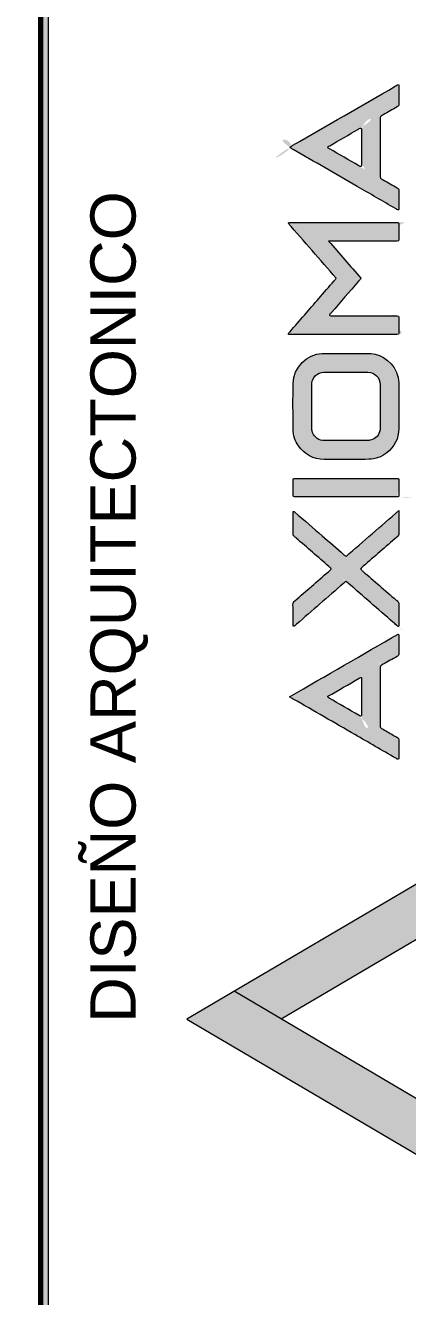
# Model space of a CAD drawing. Header units: metres. Extents: x -144 to 1000, y -717 to 29.
# Drawn here: x 997.2 to 998.79, y -551.53 to -546.26 of the extents above; entities that cross this region are included whole.
import ezdxf

# ---------------------------------------------------------------- set-up
doc = ezdxf.new("R2010")
doc.units = ezdxf.units.M
doc.layers.get('0').update_dxf_attribs({"color": 1})
for name, color, linetype, lineweight in [('G-ANNO-TTLB', 3, 'Continuous', 18), ('G-ANNO-TTLB-WIDE', 1, 'Continuous', 70), ('G-IMPT', 1, 'Continuous', 9)]:
    doc.layers.add(name, color=color, linetype=linetype, lineweight=lineweight)
doc.styles.add('Arial_2', font='arial.ttf', dxfattribs={"height": 0.095973})

# ---------------------------------------------------------------- blocks, each defined once
blk = doc.blocks.new('Bajo Derecha A2 - 00-LOGO ACROMATICO_dwg-1898258-INDICE Y PORTADA')
at = {"layer": 'G-IMPT', "lineweight": 9}
h = blk.add_hatch(color=256, dxfattribs=at)
edge = h.paths.add_edge_path()
edge.add_spline(control_points=[(2.877329, -17.94751), (2.877268, -17.947524), (2.878387, -17.94689), (2.875439, -17.948589), (2.874672, -17.949034), (2.871042, -17.951117), (2.874064, -17.949907), (2.871822, -17.94959), (2.873307, -17.950424), (2.87385, -17.950739), (2.874269, -17.950981), (2.874853, -17.951319), (2.875708, -17.951812), (2.876035, -17.952001), (2.876401, -17.952212), (2.877328, -17.952746), (2.877263, -17.95273), (2.877331, -17.952732)], knot_values=[-1, -1, -1, -1, -0.854167, -0.833333, -0.791667, -0.770833, -0.572917, -0.375, -0.354167, -0.333333, -0.3125, -0.291667, -0.25, -0.208333, -0.1875, -0.166667, 0, 0, 0, 0], degree=3, periodic=0)
edge.add_spline(control_points=[(2.877331, -17.952732), (2.877339, -17.952743), (2.877343, -17.952795), (2.877342, -17.952201), (2.877346, -17.951865), (2.877358, -17.951859), (2.877169, -17.951754), (2.876975, -17.95164), (2.876793, -17.95154), (2.876577, -17.95139), (2.87657, -17.951603), (2.876563, -17.951148), (2.876564, -17.950799), (2.876567, -17.95035), (2.876566, -17.949013), (2.87657, -17.948846), (2.876551, -17.948852), (2.876743, -17.948739), (2.877002, -17.948592), (2.877298, -17.948408), (2.877343, -17.948471), (2.877345, -17.948244), (2.877342, -17.948047), (2.877344, -17.947449), (2.877339, -17.947504), (2.877329, -17.94751)], knot_values=[-1, -1, -1, -1, -0.895833, -0.875, -0.854167, -0.78125, -0.75, -0.729167, -0.708333, -0.682292, -0.625, -0.614583, -0.604167, -0.583333, -0.5625, -0.494792, -0.333333, -0.291667, -0.270833, -0.239583, -0.174479, -0.145833, -0.125, -0.104167, 0, 0, 0, 0], degree=3, periodic=0)
edge = h.paths.add_edge_path()
edge.add_spline(control_points=[(2.874399, -17.950153), (2.874337, -17.95011), (2.873989, -17.950334), (2.87526, -17.949594), (2.876819, -17.948716), (2.875742, -17.948843), (2.87579, -17.949686), (2.875786, -17.949906), (2.875787, -17.950054), (2.875787, -17.950128)], knot_values=[-1, -1, -1, -1, -0.666667, -0.619048, -0.571429, -0.142857, -0.095238, -0.047619, 0, 0, 0, 0], degree=3, periodic=0)
edge.add_spline(control_points=[(2.875787, -17.950128), (2.875787, -17.950205), (2.875789, -17.950356), (2.875759, -17.951232), (2.876422, -17.951309), (2.875429, -17.950749), (2.874415, -17.950162), (2.874423, -17.950168), (2.874399, -17.950153)], knot_values=[-1, -1, -1, -1, -0.941176, -0.882353, -0.352941, -0.294118, -0.235294, 0, 0, 0, 0], degree=3, periodic=0)
h = blk.add_hatch(color=256, dxfattribs=at)
edge = h.paths.add_edge_path()
edge.add_line((2.872734, -17.953285), (2.873729, -17.954431))
edge.add_line((2.873729, -17.954431), (2.874724, -17.955577))
edge.add_spline(control_points=[(2.874415, -17.954031), (2.874493, -17.954031), (2.874401, -17.954031), (2.87487, -17.954031), (2.875352, -17.954031), (2.875875, -17.954031), (2.876402, -17.954031), (2.877035, -17.954031), (2.8774, -17.954022), (2.877337, -17.954137), (2.877337, -17.953845), (2.877361, -17.953583), (2.877235, -17.953273), (2.878068, -17.953253), (2.876616, -17.953254), (2.87561, -17.953254), (2.874831, -17.953254), (2.874073, -17.953254), (2.873439, -17.953254), (2.87173, -17.953255), (2.872767, -17.95322), (2.872734, -17.953285)], knot_values=[0, 0, 0, 0, 0.104167, 0.125, 0.145833, 0.166667, 0.1875, 0.208333, 0.25, 0.419271, 0.479167, 0.520833, 0.5625, 0.661458, 0.6875, 0.708333, 0.729167, 0.75, 0.770833, 0.791667, 1, 1, 1, 1], degree=3, periodic=0)
edge = h.paths.add_edge_path()
edge.add_spline(control_points=[(2.875756, -17.955576), (2.875665, -17.955687), (2.875522, -17.95586), (2.875317, -17.956104), (2.875164, -17.956285), (2.874947, -17.956535), (2.874668, -17.956841), (2.874383, -17.957218), (2.874215, -17.957161), (2.874453, -17.957142), (2.87468, -17.957147), (2.874999, -17.957148), (2.875506, -17.957149), (2.876084, -17.957147), (2.87647, -17.957147), (2.876699, -17.957148), (2.876998, -17.957131), (2.877209, -17.957089), (2.877373, -17.957176), (2.877384, -17.957376), (2.877343, -17.95759), (2.87736, -17.957754), (2.877543, -17.957873), (2.877193, -17.957949), (2.8764, -17.957952), (2.875414, -17.957933), (2.874768, -17.957926), (2.874234, -17.957928), (2.873527, -17.957927), (2.873042, -17.957927), (2.872735, -17.957927)], knot_values=[0, 0, 0, 0, 0.055556, 0.083333, 0.111111, 0.138889, 0.180556, 0.215278, 0.305556, 0.333333, 0.347222, 0.361111, 0.388889, 0.416667, 0.4375, 0.451389, 0.472222, 0.527778, 0.576389, 0.611111, 0.645833, 0.694444, 0.756944, 0.777778, 0.833333, 0.861111, 0.888889, 0.916667, 0.944444, 1, 1, 1, 1], degree=3, periodic=0)
edge.add_spline(control_points=[(2.872735, -17.957927), (2.872707, -17.95793), (2.872749, -17.957866), (2.872975, -17.957619), (2.873598, -17.956897), (2.873949, -17.956494), (2.87432, -17.956066), (2.874722, -17.955605), (2.874727, -17.955596), (2.874724, -17.955577)], knot_values=[0, 0, 0, 0, 0.214286, 0.285714, 0.428571, 0.5, 0.571429, 0.75, 1, 1, 1, 1], degree=3, periodic=0)
edge.add_line((2.875756, -17.955576), (2.875095, -17.954815))
edge.add_line((2.875095, -17.954815), (2.874415, -17.954031))
h = blk.add_hatch(color=256, dxfattribs=at)
edge = h.paths.add_edge_path()
edge.add_spline(control_points=[(2.877343, -17.960922), (2.877343, -17.961004), (2.877344, -17.961148), (2.877343, -17.961359), (2.877345, -17.961573), (2.877362, -17.961778), (2.877333, -17.962002), (2.87727, -17.962263), (2.877161, -17.962541), (2.876977, -17.962747), (2.876786, -17.962906), (2.876621, -17.963015), (2.876437, -17.963079), (2.876242, -17.963127), (2.876042, -17.96313), (2.875844, -17.963139), (2.875706, -17.963133), (2.875411, -17.963134), (2.875173, -17.963133), (2.874958, -17.963135), (2.874781, -17.963139), (2.874599, -17.963141), (2.874424, -17.963134), (2.874251, -17.963125), (2.874075, -17.963116), (2.873904, -17.963094), (2.873747, -17.963051), (2.873598, -17.962972), (2.873454, -17.962868), (2.873313, -17.962745), (2.873173, -17.962608), (2.87307, -17.962456), (2.872993, -17.962258), (2.872946, -17.962125), (2.872934, -17.961966), (2.872925, -17.961677), (2.872925, -17.96141), (2.872927, -17.961148), (2.872929, -17.960916), (2.872928, -17.96066), (2.8729, -17.960369), (2.872895, -17.960062), (2.872932, -17.959819), (2.873028, -17.959577), (2.873161, -17.959334), (2.873303, -17.959136), (2.873458, -17.958958), (2.873624, -17.958847), (2.873845, -17.958781), (2.874068, -17.958743), (2.874341, -17.958668), (2.874217, -17.958723), (2.874642, -17.958715), (2.875389, -17.958717), (2.875785, -17.958718), (2.875958, -17.958716), (2.876203, -17.958727), (2.87617, -17.958694), (2.876477, -17.958794), (2.876718, -17.958884), (2.876885, -17.959009), (2.877013, -17.959177), (2.877144, -17.959391), (2.877247, -17.959596), (2.877333, -17.959798), (2.877376, -17.959984), (2.87736, -17.960178), (2.877339, -17.960361), (2.877347, -17.960617), (2.877343, -17.960799), (2.877341, -17.960922)], knot_values=[0, 0, 0, 0, 0.019231, 0.033654, 0.048077, 0.067308, 0.079327, 0.096154, 0.115385, 0.134615, 0.149038, 0.163462, 0.182692, 0.201923, 0.221154, 0.240385, 0.269231, 0.288462, 0.307692, 0.317308, 0.326923, 0.336538, 0.346154, 0.355769, 0.365385, 0.375, 0.384615, 0.394231, 0.403846, 0.413462, 0.425481, 0.442308, 0.461538, 0.480769, 0.5, 0.509615, 0.519231, 0.528846, 0.536058, 0.543269, 0.557692, 0.567308, 0.576923, 0.586538, 0.596154, 0.605769, 0.612981, 0.625, 0.634615, 0.644231, 0.658654, 0.706731, 0.721154, 0.769231, 0.778846, 0.793269, 0.808894, 0.84375, 0.860577, 0.875, 0.884615, 0.894231, 0.903846, 0.913462, 0.920673, 0.932692, 0.947115, 0.959135, 0.971154, 1, 1, 1, 1], degree=3, periodic=0)
edge.add_line((2.877343, -17.960922), (2.877342, -17.960922))
edge.add_line((2.877342, -17.960922), (2.877341, -17.960922))
edge = h.paths.add_edge_path()
edge.add_spline(control_points=[(2.873708, -17.960923), (2.873707, -17.960617), (2.873708, -17.960233), (2.873709, -17.959872), (2.873774, -17.959749), (2.873926, -17.959582), (2.87407, -17.959507), (2.874353, -17.959492), (2.873994, -17.959498), (2.874974, -17.959498), (2.875608, -17.959496), (2.87622, -17.959507), (2.875961, -17.959446), (2.876316, -17.959564), (2.876493, -17.959715), (2.87663, -17.960165), (2.876557, -17.959882), (2.876566, -17.960345), (2.876565, -17.96064), (2.876565, -17.960835), (2.876565, -17.960932)], knot_values=[-1, -1, -1, -1, -0.947917, -0.916667, -0.854167, -0.802083, -0.75, -0.682292, -0.583333, -0.541667, -0.5, -0.447917, -0.34375, -0.3125, -0.28125, -0.244792, -0.125, -0.083333, -0.041667, 0, 0, 0, 0], degree=3, periodic=0)
edge.add_spline(control_points=[(2.876565, -17.960932), (2.876565, -17.961035), (2.876565, -17.961234), (2.876563, -17.961801), (2.876579, -17.961875), (2.876513, -17.962075), (2.876369, -17.962264), (2.876037, -17.962377), (2.876343, -17.962346), (2.875586, -17.962351), (2.87498, -17.962351), (2.873794, -17.962344), (2.874375, -17.962398), (2.873975, -17.962296), (2.87383, -17.962186), (2.873678, -17.961868), (2.873715, -17.961971), (2.873708, -17.96159), (2.873708, -17.961179), (2.873708, -17.960923)], knot_values=[-1, -1, -1, -1, -0.958333, -0.916667, -0.791667, -0.739583, -0.697917, -0.65625, -0.541667, -0.5, -0.458333, -0.416667, -0.290365, -0.260417, -0.229167, -0.1875, -0.083333, -0.041667, 0, 0, 0, 0], degree=3, periodic=0)
h = blk.add_hatch(color=256, dxfattribs=at)
edge = h.paths.add_edge_path()
edge.add_spline(control_points=[(2.879215, -17.963046), (2.879252, -17.96305), (2.879382, -17.96308), (2.8795, -17.962847), (2.879483, -17.962824), (2.879477, -17.962241), (2.879539, -17.962288), (2.879298, -17.962039), (2.879499, -17.962085), (2.878708, -17.962076), (2.878022, -17.962087), (2.878385, -17.961946), (2.878165, -17.961808), (2.878569, -17.961816), (2.878727, -17.961815), (2.878816, -17.961815)], knot_values=[-1, -1, -1, -1, -0.90625, -0.833333, -0.770833, -0.729167, -0.645833, -0.585938, -0.5, -0.458333, -0.416667, -0.25, -0.083333, -0.041667, 0, 0, 0, 0], degree=3, periodic=0)
edge.add_spline(control_points=[(2.878816, -17.961815), (2.878897, -17.961814), (2.879024, -17.961814), (2.879296, -17.961816), (2.879333, -17.961812), (2.879508, -17.961855), (2.879717, -17.962035), (2.879747, -17.962237), (2.87975, -17.962244), (2.879749, -17.96251), (2.879758, -17.962709), (2.87974, -17.962888), (2.879724, -17.963077), (2.879563, -17.963228), (2.879329, -17.963353), (2.879549, -17.963302), (2.878812, -17.963314), (2.877691, -17.9633), (2.878312, -17.963637), (2.878237, -17.963035), (2.87832, -17.963048), (2.878584, -17.963042), (2.878804, -17.963047), (2.879003, -17.963045), (2.879145, -17.963046), (2.879215, -17.963046)], knot_values=[-1, -1, -1, -1, -0.958333, -0.927083, -0.864583, -0.822917, -0.791667, -0.751302, -0.6875, -0.65625, -0.635417, -0.614583, -0.585938, -0.5625, -0.53125, -0.458333, -0.416667, -0.395833, -0.161458, -0.123698, -0.080729, -0.0625, -0.041667, -0.020833, 0, 0, 0, 0], degree=3, periodic=0)
h = blk.add_hatch(color=256, dxfattribs=at)
edge = h.paths.add_edge_path()
edge.add_spline(control_points=[(2.875136, -17.964702), (2.874824, -17.964702), (2.874259, -17.964702), (2.873262, -17.964701), (2.872867, -17.964703), (2.872948, -17.964717), (2.872925, -17.964477), (2.872933, -17.964287), (2.87292, -17.96399), (2.873025, -17.963893), (2.873004, -17.963926), (2.873258, -17.963924), (2.873803, -17.963925), (2.874378, -17.963925), (2.874843, -17.963925), (2.875145, -17.963925)], knot_values=[-1, -1, -1, -1, -0.958333, -0.916667, -0.895833, -0.78125, -0.708333, -0.625, -0.552083, -0.40625, -0.208333, -0.166667, -0.125, -0.083333, 0, 0, 0, 0], degree=3, periodic=0)
edge.add_spline(control_points=[(2.875145, -17.963925), (2.875326, -17.963925), (2.87569, -17.963925), (2.876218, -17.963924), (2.877432, -17.963929), (2.877337, -17.963866), (2.87734, -17.964176), (2.877369, -17.964491), (2.877035, -17.964819), (2.878678, -17.964699), (2.876789, -17.964702), (2.876185, -17.964702), (2.875692, -17.964702), (2.875322, -17.964702), (2.875136, -17.964702)], knot_values=[-1, -1, -1, -1, -0.952381, -0.904762, -0.857143, -0.660714, -0.595238, -0.52381, -0.380952, -0.095238, -0.071429, -0.047619, -0.02381, 0, 0, 0, 0], degree=3, periodic=0)
h = blk.add_hatch(color=256, dxfattribs=at)
edge = h.paths.add_edge_path()
edge.add_line((2.877343, -17.96527), (2.876232, -17.966233))
edge.add_line((2.876232, -17.966233), (2.875141, -17.967179))
edge.add_spline(control_points=[(2.875747, -17.967708), (2.875775, -17.967653), (2.87546, -17.967941), (2.876216, -17.967282), (2.876499, -17.967036), (2.876785, -17.966788), (2.877104, -17.966512), (2.87747, -17.966192), (2.87733, -17.966348), (2.877345, -17.966048), (2.877341, -17.965822), (2.877345, -17.965387), (2.877343, -17.96539), (2.877343, -17.96527)], knot_values=[0, 0, 0, 0, 0.208333, 0.25, 0.291667, 0.333333, 0.375, 0.416667, 0.583333, 0.645833, 0.708333, 0.791667, 1, 1, 1, 1], degree=3, periodic=0)
edge = h.paths.add_edge_path()
edge.add_spline(control_points=[(2.875747, -17.967708), (2.875788, -17.967746), (2.875676, -17.967649), (2.876537, -17.968398), (2.877252, -17.969012), (2.877253, -17.969107), (2.87735, -17.968814), (2.877342, -17.969397), (2.877343, -17.969604), (2.877342, -17.970161), (2.877351, -17.97008), (2.877328, -17.970097)], knot_values=[0, 0, 0, 0, 0.208333, 0.25, 0.291667, 0.447917, 0.666667, 0.708333, 0.75, 0.791667, 1, 1, 1, 1], degree=3, periodic=0)
edge.add_spline(control_points=[(2.877328, -17.970097), (2.877554, -17.970301), (2.877589, -17.97034), (2.877286, -17.970082), (2.876859, -17.969713), (2.876217, -17.969154), (2.875573, -17.968593), (2.875019, -17.968112), (2.874848, -17.967968), (2.87498, -17.968088), (2.875137, -17.968228)], knot_values=[0, 0, 0, 0, 0.25, 0.333333, 0.416667, 0.5, 0.583333, 0.666667, 0.833333, 1, 1, 1, 1], degree=3, periodic=0)
edge.add_spline(control_points=[(2.875137, -17.968228), (2.87478, -17.968534), (2.874059, -17.969152), (2.873324, -17.969785), (2.872953, -17.970106)], knot_values=[0, 0, 0, 0, 0.5, 1, 1, 1, 1], degree=3, periodic=0)
edge.add_spline(control_points=[(2.872953, -17.970106), (2.872914, -17.970066), (2.87293, -17.970126), (2.872931, -17.969641), (2.872929, -17.96942), (2.872952, -17.969007), (2.872797, -17.969217), (2.873161, -17.968896), (2.873481, -17.96862), (2.873767, -17.968373), (2.87405, -17.968127), (2.874807, -17.967469), (2.874484, -17.967748), (2.874526, -17.96771)], knot_values=[0, 0, 0, 0, 0.25, 0.291667, 0.333333, 0.416667, 0.583333, 0.625, 0.666667, 0.708333, 0.75, 0.791667, 1, 1, 1, 1], degree=3, periodic=0)
edge.add_spline(control_points=[(2.874526, -17.96771), (2.874505, -17.967661), (2.874553, -17.96771), (2.874237, -17.967437), (2.873976, -17.96721), (2.873696, -17.966966), (2.873398, -17.966708), (2.872881, -17.966261), (2.873092, -17.966402), (2.872918, -17.966428), (2.872932, -17.966018), (2.87293, -17.965659), (2.87293, -17.965429), (2.87293, -17.965311)], knot_values=[0, 0, 0, 0, 0.192308, 0.230769, 0.269231, 0.307692, 0.346154, 0.384615, 0.548077, 0.788462, 0.846154, 0.923077, 1, 1, 1, 1], degree=3, periodic=0)
edge.add_spline(control_points=[(2.87293, -17.965311), (2.872991, -17.965288), (2.872962, -17.9653), (2.873775, -17.965999), (2.874169, -17.966342), (2.874439, -17.966576), (2.87511, -17.967157), (2.875095, -17.967143), (2.875141, -17.967179)], knot_values=[0, 0, 0, 0, 0.333333, 0.416667, 0.5, 0.583333, 0.666667, 1, 1, 1, 1], degree=3, periodic=0)
h = blk.add_hatch(color=256, dxfattribs=at)
edge = h.paths.add_edge_path()
edge.add_spline(control_points=[(2.874378, -17.973038), (2.874389, -17.973068), (2.874202, -17.972949), (2.875011, -17.973421), (2.876645, -17.97433), (2.875756, -17.974767), (2.875789, -17.973383), (2.875787, -17.973018), (2.875787, -17.972623), (2.875787, -17.972245), (2.875787, -17.972297), (2.875787, -17.972233)], knot_values=[-1, -1, -1, -1, -0.833333, -0.791667, -0.75, -0.291667, -0.25, -0.208333, -0.166667, -0.125, 0, 0, 0, 0], degree=3, periodic=0)
edge.add_spline(control_points=[(2.875787, -17.972233), (2.875927, -17.972134), (2.875726, -17.972238), (2.875035, -17.972639), (2.874382, -17.973017), (2.874214, -17.973122), (2.874378, -17.973038)], knot_values=[-1, -1, -1, -1, -0.625, -0.5, -0.375, 0, 0, 0, 0], degree=3, periodic=0)
edge = h.paths.add_edge_path()
edge.add_spline(control_points=[(2.877317, -17.970417), (2.877328, -17.970453), (2.877344, -17.970548), (2.877336, -17.970723), (2.877362, -17.970921), (2.877378, -17.97113), (2.87735, -17.971302), (2.877178, -17.97145), (2.876939, -17.971563), (2.876379, -17.971837), (2.876577, -17.971383), (2.876565, -17.971844), (2.876565, -17.972781), (2.876565, -17.973622), (2.87657, -17.97484), (2.876466, -17.974164), (2.876735, -17.974421), (2.876906, -17.974509), (2.877053, -17.974599), (2.87728, -17.9747), (2.877348, -17.974809), (2.877344, -17.974929), (2.877348, -17.975227), (2.87734, -17.975559), (2.87734, -17.975627), (2.877336, -17.975637)], knot_values=[0, 0, 0, 0, 0.052083, 0.088542, 0.114583, 0.135417, 0.166667, 0.1875, 0.21875, 0.239583, 0.395833, 0.416667, 0.458333, 0.479167, 0.489583, 0.59375, 0.625, 0.65625, 0.6875, 0.729167, 0.791667, 0.84375, 0.875, 0.916667, 1, 1, 1, 1], degree=3, periodic=0)
edge.add_spline(control_points=[(2.877336, -17.975637), (2.877261, -17.975642), (2.87707, -17.975509), (2.875964, -17.974872), (2.875554, -17.974635), (2.874896, -17.974255), (2.874247, -17.973881), (2.873482, -17.973439), (2.872277, -17.972743), (2.872849, -17.97307), (2.872789, -17.973032)], knot_values=[0, 0, 0, 0, 0.375, 0.4375, 0.5, 0.5625, 0.625, 0.6875, 0.75, 1, 1, 1, 1], degree=3, periodic=0)
edge.add_line((2.877317, -17.970417), (2.875064, -17.971719))
edge.add_line((2.875064, -17.971719), (2.872789, -17.973032))
h = blk.add_hatch(color=256, dxfattribs=at)
h.paths.add_polyline_path([(2.879502, -17.982308), (2.879338, -17.980106), (2.87047, -17.985312), (2.872429, -17.986467)])
edge = h.paths.add_edge_path()
edge.add_line((2.884716, -17.976935), (2.884702, -17.976935))
edge.add_line((2.884716, -17.976935), (2.884716, -17.988157))
edge.add_line((2.884716, -17.988157), (2.882639, -17.98046))
edge.add_line((2.882639, -17.98046), (2.881272, -17.981259))
edge.add_line((2.881272, -17.981259), (2.88079, -17.979242))
edge.add_line((2.88079, -17.979242), (2.884702, -17.976935))
h = blk.add_hatch(color=256, dxfattribs=at)
edge = h.paths.add_edge_path()
edge.add_line((2.87047, -17.985312), (2.88408, -17.993331))
edge.add_line((2.88408, -17.993331), (2.884686, -17.995888))
edge.add_line((2.884618, -17.99596), (2.884632, -17.995962))
edge.add_line((2.884632, -17.995962), (2.884645, -17.995961))
edge.add_line((2.884645, -17.995961), (2.884658, -17.995957))
edge.add_line((2.884658, -17.995957), (2.88467, -17.99595))
edge.add_line((2.88467, -17.99595), (2.884679, -17.99594))
edge.add_line((2.884679, -17.99594), (2.884686, -17.995928))
edge.add_line((2.884686, -17.995928), (2.884689, -17.995915))
edge.add_line((2.884689, -17.995915), (2.884689, -17.995901))
edge.add_line((2.884689, -17.995901), (2.884686, -17.995888))
edge.add_line((2.884618, -17.99596), (2.868494, -17.986473))
edge.add_line((2.868494, -17.986473), (2.87047, -17.985312))
blk.add_line((2.88408, -17.993331), (2.87047, -17.985312), dxfattribs=at)
at = {"layer": 'G-IMPT', "lineweight": 9, "flags": 128}
blk.add_lwpolyline([(2.872429, -17.986467), (2.879502, -17.982308), (2.879338, -17.980106), (2.868494, -17.986473), (2.884618, -17.99596)], dxfattribs=at)
at = {"layer": 'G-IMPT', "lineweight": 9}
for points, knots in [([(2.877331, -17.952732), (2.877279, -17.952735), (2.877242, -17.952697), (2.877201, -17.952674), (2.876668, -17.952367), (2.876135, -17.952059), (2.875602, -17.951751), (2.874716, -17.951239), (2.873829, -17.950727), (2.872943, -17.950215), (2.872904, -17.950193), (2.872865, -17.950172), (2.872828, -17.950147), (2.872809, -17.950134), (2.872808, -17.950113), (2.872828, -17.9501), (2.872861, -17.950078), (2.872895, -17.950058), (2.872929, -17.950039), (2.874349, -17.949219), (2.875768, -17.948399), (2.877188, -17.94758), (2.877233, -17.947554), (2.877276, -17.947519), (2.877329, -17.94751)], [0, 0, 0, 0, 1, 1, 1, 2, 2, 2, 3, 3, 3, 4, 4, 4, 5, 5, 5, 6, 6, 6, 7, 7, 7, 8, 8, 8, 8]), ([(2.877329, -17.94751), (2.877335, -17.947526), (2.877342, -17.947535), (2.877342, -17.947544), (2.877343, -17.947805), (2.877342, -17.948066), (2.877344, -17.948327), (2.877345, -17.948379), (2.877322, -17.948407), (2.87728, -17.948431), (2.877083, -17.948543), (2.876887, -17.948657), (2.876691, -17.94877), (2.876661, -17.948787), (2.876632, -17.948805), (2.876602, -17.948822), (2.876578, -17.948835), (2.876568, -17.948856), (2.876567, -17.948882), (2.876566, -17.948916), (2.876566, -17.948951), (2.876566, -17.948985), (2.876566, -17.949744), (2.876566, -17.950502), (2.876567, -17.951261), (2.876567, -17.951436), (2.876547, -17.951392), (2.87669, -17.951477), (2.876885, -17.951592), (2.877082, -17.951703), (2.877279, -17.951815), (2.877321, -17.951839), (2.877345, -17.951867), (2.877344, -17.951919), (2.877342, -17.95218), (2.877343, -17.952441), (2.877342, -17.952702), (2.877342, -17.952711), (2.877336, -17.95272), (2.877331, -17.952732)], [8, 8, 8, 8, 9, 9, 9, 10, 10, 10, 11, 11, 11, 12, 12, 12, 13, 13, 13, 14, 14, 14, 15, 15, 15, 16, 16, 16, 17, 17, 17, 18, 18, 18, 19, 19, 19, 20, 20, 20, 21, 21, 21, 21]), ([(2.874399, -17.950153), (2.874373, -17.950136), (2.874371, -17.950112), (2.874395, -17.950096), (2.874416, -17.950083), (2.874437, -17.950071), (2.874459, -17.950059), (2.874859, -17.949827), (2.87526, -17.949595), (2.875661, -17.949364), (2.875682, -17.949351), (2.875704, -17.949339), (2.875726, -17.949328), (2.875761, -17.94931), (2.875784, -17.949321), (2.875786, -17.949359), (2.875788, -17.949394), (2.875787, -17.949428), (2.875787, -17.949463), (2.875787, -17.949685), (2.875787, -17.949906), (2.875787, -17.950128)], [6, 6, 6, 6, 7, 7, 7, 8, 8, 8, 9, 9, 9, 10, 10, 10, 11, 11, 11, 12, 12, 12, 13, 13, 13, 13]), ([(2.875787, -17.950128), (2.875787, -17.950345), (2.875787, -17.950562), (2.875787, -17.950779), (2.875787, -17.950813), (2.875787, -17.950848), (2.875786, -17.950882), (2.875784, -17.950922), (2.875763, -17.950937), (2.87573, -17.950921), (2.875713, -17.950912), (2.875696, -17.950902), (2.875679, -17.950892), (2.875269, -17.950656), (2.87486, -17.95042), (2.87445, -17.950183), (2.874433, -17.950173), (2.874416, -17.950164), (2.874399, -17.950153)], [0, 0, 0, 0, 1, 1, 1, 2, 2, 2, 3, 3, 3, 4, 4, 4, 5, 5, 5, 6, 6, 6, 6]), ([(2.872734, -17.953285), (2.87275, -17.953245), (2.872778, -17.953255), (2.8728, -17.953255), (2.872889, -17.953253), (2.872978, -17.953254), (2.873067, -17.953254), (2.874436, -17.953254), (2.875806, -17.953254), (2.877176, -17.953254), (2.877365, -17.953254), (2.877342, -17.953231), (2.877343, -17.953417), (2.877344, -17.953599), (2.877344, -17.953781), (2.877342, -17.953963), (2.877342, -17.954025), (2.877337, -17.954029), (2.877273, -17.95403), (2.877233, -17.954031), (2.877194, -17.954031), (2.877154, -17.954031), (2.876302, -17.954031), (2.87545, -17.954031), (2.874597, -17.954031), (2.874549, -17.954031), (2.874501, -17.954031), (2.874415, -17.954031)], [19, 19, 19, 19, 20, 20, 20, 21, 21, 21, 22, 22, 22, 23, 23, 23, 24, 24, 24, 25, 25, 25, 26, 26, 26, 27, 27, 27, 28, 28, 28, 28]), ([(2.875756, -17.955576), (2.875742, -17.955636), (2.875696, -17.95567), (2.875662, -17.95571), (2.875284, -17.956146), (2.874906, -17.956581), (2.874529, -17.957016), (2.874503, -17.957046), (2.874476, -17.957075), (2.874453, -17.957107), (2.874444, -17.957118), (2.87445, -17.957139), (2.874466, -17.957141), (2.87452, -17.957145), (2.874574, -17.957147), (2.874628, -17.957147), (2.875466, -17.957147), (2.876304, -17.957147), (2.877141, -17.957147), (2.877186, -17.957147), (2.87723, -17.957146), (2.877274, -17.957148), (2.877334, -17.95715), (2.877342, -17.957156), (2.877342, -17.957218), (2.877344, -17.957429), (2.877344, -17.957641), (2.877343, -17.957853), (2.877342, -17.957919), (2.877333, -17.957925), (2.877263, -17.957927), (2.877229, -17.957928), (2.877194, -17.957927), (2.87716, -17.957927), (2.875736, -17.957927), (2.874312, -17.957927), (2.872888, -17.957927), (2.872839, -17.957927), (2.872791, -17.957927), (2.872735, -17.957927)], [1, 1, 1, 1, 2, 2, 2, 3, 3, 3, 4, 4, 4, 5, 5, 5, 6, 6, 6, 7, 7, 7, 8, 8, 8, 9, 9, 9, 10, 10, 10, 11, 11, 11, 12, 12, 12, 13, 13, 13, 14, 14, 14, 14]), ([(2.872735, -17.957927), (2.872739, -17.957868), (2.872779, -17.957842), (2.872805, -17.957812), (2.873205, -17.95735), (2.873606, -17.956888), (2.874006, -17.956427), (2.87422, -17.956181), (2.874433, -17.955936), (2.874646, -17.95569), (2.874674, -17.955657), (2.87471, -17.955628), (2.874724, -17.955577)], [14, 14, 14, 14, 15, 15, 15, 16, 16, 16, 17, 17, 17, 18, 18, 18, 18]), ([(2.877343, -17.960922), (2.877343, -17.961232), (2.877343, -17.961543), (2.877343, -17.961853), (2.877341, -17.962272), (2.877162, -17.962603), (2.876841, -17.962862), (2.876622, -17.963037), (2.876368, -17.963124), (2.876089, -17.963131), (2.875897, -17.963137), (2.875705, -17.963133), (2.875513, -17.963133), (2.875084, -17.963133), (2.874655, -17.963135), (2.874227, -17.963133), (2.873774, -17.963131), (2.873422, -17.962932), (2.873158, -17.962571), (2.873009, -17.962366), (2.872933, -17.962133), (2.872931, -17.96188), (2.872929, -17.961245), (2.872928, -17.960609), (2.872931, -17.959973), (2.872934, -17.959295), (2.873525, -17.958741), (2.874133, -17.958721), (2.874188, -17.95872), (2.874242, -17.958718), (2.874296, -17.958718), (2.874858, -17.958717), (2.87542, -17.958717), (2.875981, -17.958718), (2.87611, -17.958718), (2.876236, -17.958725), (2.876363, -17.958752), (2.876819, -17.958851), (2.877331, -17.959322), (2.87734, -17.959946), (2.877345, -17.960271), (2.877341, -17.960597), (2.877341, -17.960922)], [0, 0, 0, 0, 1, 1, 1, 2, 2, 2, 3, 3, 3, 4, 4, 4, 5, 5, 5, 6, 6, 6, 7, 7, 7, 8, 8, 8, 9, 9, 9, 10, 10, 10, 11, 11, 11, 12, 12, 12, 13, 13, 13, 14, 14, 14, 14]), ([(2.873708, -17.960923), (2.873708, -17.960638), (2.873708, -17.960352), (2.873708, -17.960067), (2.873707, -17.959902), (2.873749, -17.959756), (2.873873, -17.95964), (2.873966, -17.959552), (2.874076, -17.959503), (2.874204, -17.959498), (2.874244, -17.959497), (2.874283, -17.959498), (2.874322, -17.959498), (2.874859, -17.959497), (2.875395, -17.959497), (2.875932, -17.959498), (2.875971, -17.959498), (2.876011, -17.959497), (2.87605, -17.959498), (2.876345, -17.959508), (2.876557, -17.959722), (2.876565, -17.960017), (2.876565, -17.960046), (2.876565, -17.960076), (2.876565, -17.960105), (2.876565, -17.960381), (2.876565, -17.960657), (2.876565, -17.960932)], [8.5, 8.5, 8.5, 8.5, 9, 9, 9, 10, 10, 10, 11, 11, 11, 12, 12, 12, 13, 13, 13, 14, 14, 14, 15, 15, 15, 16, 16, 16, 17, 17, 17, 17]), ([(2.876565, -17.960932), (2.876565, -17.961223), (2.876564, -17.961513), (2.876565, -17.961804), (2.876565, -17.961868), (2.876561, -17.961932), (2.876539, -17.961993), (2.876471, -17.962185), (2.876335, -17.962301), (2.876136, -17.96234), (2.876088, -17.96235), (2.876038, -17.96235), (2.875989, -17.96235), (2.875423, -17.962351), (2.874857, -17.962351), (2.874291, -17.96235), (2.874246, -17.96235), (2.874202, -17.962349), (2.874158, -17.962344), (2.873942, -17.962318), (2.873765, -17.962155), (2.873724, -17.961941), (2.873713, -17.961888), (2.873709, -17.961833), (2.873709, -17.961779), (2.873708, -17.961494), (2.873708, -17.961209), (2.873708, -17.960923)], [0, 0, 0, 0, 1, 1, 1, 2, 2, 2, 3, 3, 3, 4, 4, 4, 5, 5, 5, 6, 6, 6, 7, 7, 7, 8, 8, 8, 8.5, 8.5, 8.5, 8.5]), ([(2.875136, -17.964702), (2.874456, -17.964702), (2.873776, -17.964702), (2.873096, -17.964702), (2.87291, -17.964702), (2.872931, -17.964722), (2.87293, -17.964537), (2.872929, -17.96438), (2.87293, -17.964222), (2.87293, -17.964065), (2.87293, -17.963914), (2.872917, -17.963925), (2.873077, -17.963925), (2.873106, -17.963925), (2.873136, -17.963925), (2.873165, -17.963925), (2.873825, -17.963925), (2.874485, -17.963925), (2.875145, -17.963925)], [5.5, 5.5, 5.5, 5.5, 6, 6, 6, 7, 7, 7, 8, 8, 8, 9, 9, 9, 10, 10, 10, 11, 11, 11, 11]), ([(2.875145, -17.963925), (2.875835, -17.963925), (2.876525, -17.963925), (2.877214, -17.963925), (2.877351, -17.963925), (2.877343, -17.963917), (2.877343, -17.964052), (2.877343, -17.964239), (2.877344, -17.964426), (2.877343, -17.964614), (2.877342, -17.964699), (2.877339, -17.9647), (2.877249, -17.964702), (2.877224, -17.964702), (2.877199, -17.964702), (2.877175, -17.964702), (2.876495, -17.964702), (2.875815, -17.964702), (2.875136, -17.964702)], [0, 0, 0, 0, 1, 1, 1, 2, 2, 2, 3, 3, 3, 4, 4, 4, 5, 5, 5, 5.5, 5.5, 5.5, 5.5]), ([(2.87293, -17.965311), (2.872978, -17.965288), (2.872997, -17.965327), (2.87302, -17.965347), (2.873397, -17.965672), (2.873773, -17.965998), (2.874149, -17.966324), (2.87445, -17.966585), (2.874752, -17.966847), (2.875053, -17.967108), (2.875079, -17.96713), (2.875106, -17.967151), (2.875141, -17.967179)], [36, 36, 36, 36, 37, 37, 37, 38, 38, 38, 39, 39, 39, 40, 40, 40, 40]), ([(2.874526, -17.96771), (2.874508, -17.967655), (2.874461, -17.967632), (2.874425, -17.967601), (2.873972, -17.967206), (2.873518, -17.966812), (2.873064, -17.966418), (2.873035, -17.966393), (2.873007, -17.966365), (2.872975, -17.966341), (2.87294, -17.966315), (2.87293, -17.966281), (2.87293, -17.966239), (2.872931, -17.965929), (2.87293, -17.965619), (2.87293, -17.965311)], [31, 31, 31, 31, 32, 32, 32, 33, 33, 33, 34, 34, 34, 35, 35, 35, 36, 36, 36, 36]), ([(2.877343, -17.96527), (2.877343, -17.965386), (2.877343, -17.965465), (2.877343, -17.965543), (2.877343, -17.96576), (2.877339, -17.965977), (2.877345, -17.966193), (2.877348, -17.966277), (2.877317, -17.966329), (2.877256, -17.966381), (2.87679, -17.966783), (2.876325, -17.967187), (2.875861, -17.967591), (2.875821, -17.967626), (2.875773, -17.967654), (2.875747, -17.967708)], [0, 0, 0, 0, 1, 1, 1, 2, 2, 2, 3, 3, 3, 4, 4, 4, 5, 5, 5, 5]), ([(2.872953, -17.970106), (2.87292, -17.970074), (2.872931, -17.970043), (2.872931, -17.970016), (2.87293, -17.969745), (2.872933, -17.969474), (2.872928, -17.969203), (2.872927, -17.969126), (2.872952, -17.969077), (2.873009, -17.969027), (2.873476, -17.968626), (2.873941, -17.968221), (2.874406, -17.967818), (2.874446, -17.967782), (2.874486, -17.967746), (2.874526, -17.96771)], [26, 26, 26, 26, 27, 27, 27, 28, 28, 28, 29, 29, 29, 30, 30, 30, 31, 31, 31, 31]), ([(2.875747, -17.967708), (2.87578, -17.967738), (2.875812, -17.967768), (2.875846, -17.967797), (2.876307, -17.968198), (2.876769, -17.968598), (2.87723, -17.968998), (2.877249, -17.969014), (2.877266, -17.969032), (2.877286, -17.969046), (2.87733, -17.969078), (2.877344, -17.969119), (2.877344, -17.969173), (2.877342, -17.969464), (2.877343, -17.969754), (2.877343, -17.970045), (2.877343, -17.970063), (2.877348, -17.970084), (2.877328, -17.970097)], [5, 5, 5, 5, 6, 6, 6, 7, 7, 7, 8, 8, 8, 9, 9, 9, 10, 10, 10, 11, 11, 11, 11]), ([(2.875137, -17.968228), (2.875098, -17.968241), (2.87507, -17.968276), (2.875038, -17.968304), (2.874383, -17.968872), (2.873728, -17.96944), (2.873073, -17.970008), (2.873034, -17.970042), (2.872992, -17.970074), (2.872953, -17.970106)], [23, 23, 23, 23, 24, 24, 24, 25, 25, 25, 26, 26, 26, 26]), ([(2.877328, -17.970097), (2.877323, -17.970099), (2.877318, -17.970102), (2.877314, -17.970101), (2.87731, -17.9701), (2.877306, -17.970096), (2.877302, -17.970093), (2.877294, -17.970087), (2.877286, -17.970081), (2.877278, -17.970075), (2.877267, -17.970065), (2.877256, -17.970056), (2.877245, -17.970046), (2.877197, -17.970004), (2.877148, -17.969962), (2.8771, -17.96992), (2.876475, -17.969377), (2.87585, -17.968835), (2.875226, -17.968292), (2.875218, -17.968285), (2.875211, -17.968279), (2.875203, -17.968273), (2.875199, -17.968269), (2.875196, -17.968266), (2.875192, -17.968263), (2.875188, -17.96826), (2.875185, -17.968256), (2.875181, -17.968253), (2.875177, -17.96825), (2.875173, -17.968247), (2.875169, -17.968244), (2.875165, -17.968241), (2.875161, -17.968238), (2.875157, -17.968236), (2.875152, -17.968234), (2.875148, -17.968232), (2.875137, -17.968228)], [11, 11, 11, 11, 12, 12, 12, 13, 13, 13, 14, 14, 14, 15, 15, 15, 16, 16, 16, 17, 17, 17, 18, 18, 18, 19, 19, 19, 20, 20, 20, 21, 21, 21, 22, 22, 22, 23, 23, 23, 23]), ([(2.877317, -17.970417), (2.877345, -17.970442), (2.877343, -17.970462), (2.877343, -17.970481), (2.877343, -17.970727), (2.877341, -17.970974), (2.877344, -17.97122), (2.877345, -17.971282), (2.877325, -17.971319), (2.877271, -17.971349), (2.877077, -17.971457), (2.876887, -17.971569), (2.876695, -17.97168), (2.876665, -17.971697), (2.876636, -17.971716), (2.876605, -17.971732), (2.876575, -17.971748), (2.876566, -17.971773), (2.876566, -17.971804), (2.876567, -17.971834), (2.876566, -17.971864), (2.876566, -17.971893), (2.876566, -17.972656), (2.876566, -17.97342), (2.876566, -17.974183), (2.876566, -17.974208), (2.876568, -17.974233), (2.876566, -17.974257), (2.876562, -17.974303), (2.876585, -17.974328), (2.876623, -17.97435), (2.876786, -17.974442), (2.876947, -17.974537), (2.877109, -17.974631), (2.877169, -17.974665), (2.877228, -17.9747), (2.877289, -17.974733), (2.877327, -17.974754), (2.877344, -17.974783), (2.877344, -17.974828), (2.877342, -17.974946), (2.877343, -17.975064), (2.877343, -17.975182), (2.877343, -17.975315), (2.877343, -17.975448), (2.877343, -17.975581), (2.877343, -17.9756), (2.877338, -17.975619), (2.877336, -17.975637)], [1, 1, 1, 1, 2, 2, 2, 3, 3, 3, 4, 4, 4, 5, 5, 5, 6, 6, 6, 7, 7, 7, 8, 8, 8, 9, 9, 9, 10, 10, 10, 11, 11, 11, 12, 12, 12, 13, 13, 13, 14, 14, 14, 15, 15, 15, 16, 16, 16, 17, 17, 17, 17]), ([(2.874378, -17.973038), (2.874377, -17.973034), (2.874376, -17.973029), (2.874377, -17.973025), (2.874379, -17.973021), (2.874383, -17.973017), (2.874387, -17.973014), (2.874822, -17.972763), (2.875256, -17.972511), (2.875691, -17.972259), (2.875712, -17.972247), (2.875735, -17.972238), (2.875757, -17.972228), (2.87576, -17.972226), (2.875766, -17.972229), (2.875787, -17.972233)], [7, 7, 7, 7, 8, 8, 8, 9, 9, 9, 10, 10, 10, 11, 11, 11, 12, 12, 12, 12]), ([(2.875787, -17.972233), (2.875787, -17.972307), (2.875787, -17.972375), (2.875787, -17.972444), (2.875787, -17.972858), (2.875787, -17.973272), (2.875787, -17.973686), (2.875787, -17.973725), (2.875787, -17.973764), (2.875786, -17.973804), (2.875784, -17.973835), (2.875763, -17.973849), (2.875737, -17.973837), (2.875719, -17.973828), (2.875702, -17.973818), (2.875685, -17.973809), (2.875267, -17.973567), (2.874849, -17.973326), (2.874432, -17.973085), (2.874411, -17.973073), (2.874386, -17.973065), (2.874378, -17.973038)], [0, 0, 0, 0, 1, 1, 1, 2, 2, 2, 3, 3, 3, 4, 4, 4, 5, 5, 5, 6, 6, 6, 7, 7, 7, 7]), ([(2.877336, -17.975637), (2.877281, -17.975653), (2.87725, -17.975614), (2.877214, -17.975593), (2.876646, -17.975266), (2.87608, -17.974939), (2.875513, -17.974611), (2.874656, -17.974117), (2.873799, -17.973622), (2.872943, -17.973127), (2.872897, -17.973101), (2.872853, -17.973072), (2.872789, -17.973032)], [17, 17, 17, 17, 18, 18, 18, 19, 19, 19, 20, 20, 20, 21, 21, 21, 21])]:
    blk.add_open_spline(points, degree=3, knots=knots, dxfattribs=at)
for points in [[(2.874724, -17.955577), (2.874061, -17.954813), (2.873396, -17.954048), (2.872734, -17.953285)], [(2.874415, -17.954031), (2.874879, -17.954566), (2.875318, -17.955071), (2.875756, -17.955576)], [(2.877341, -17.960922), (2.877342, -17.960922), (2.877342, -17.960922), (2.877343, -17.960922)], [(2.875141, -17.967179), (2.875866, -17.96655), (2.876591, -17.965922), (2.877343, -17.96527)], [(2.872789, -17.973032), (2.874316, -17.972151), (2.875818, -17.971282), (2.877317, -17.970417)]]:
    blk.add_open_spline(points, degree=3, dxfattribs=at)
blk = doc.blocks.new('tarjeta de nathalie 00')
at = {"layer": 'G-IMPT', "lineweight": 9}
h = blk.add_hatch(color=3, dxfattribs=at)
h.paths.add_polyline_path([(-145.238879, -717.384885), (-145.210187, -717.384885), (-145.210187, -716.893552), (-145.210187, -716.799339), (-145.238879, -716.799339), (-145.238879, -716.893792)])
h.paths.add_polyline_path([(-145.209959, -716.799099), (-145.209959, -717.385099), (-145.239202, -717.385099), (-145.239202, -716.799099)])
h.paths.add_polyline_path([(-145.239019, -717.386799), (-145.208259, -717.386799), (-145.208259, -716.797399), (-145.239202, -716.797399), (-146.098659, -716.797399), (-146.098659, -717.386799)])
h.paths.add_polyline_path([(-145.207952, -716.797074), (-145.207952, -717.387099), (-146.098981, -717.387099), (-146.098981, -716.797074)])
at = {"layer": 'G-ANNO-TTLB', "color": 3}
for p, q in [((-145.239202, -716.799099), (-145.239202, -717.385099)), ((-145.238879, -717.384885), (-145.238879, -716.893792))]:
    blk.add_line(p, q, dxfattribs=at)
at = {"layer": 'G-ANNO-TTLB-WIDE', "color": 3}
blk.add_line((-145.239202, -716.799099), (-145.239202, -717.385099), dxfattribs=at)
blk.add_blockref('Bajo Derecha A2 - 00-LOGO ACROMATICO_dwg-1898258-INDICE Y PORTADA', (-148.101603, -699.011034))
at = {"layer": 'G-ANNO-TTLB', "lineweight": 9, "insert": (-145.237124, -716.997661), "char_height": 0.00188516, "width": 0.04200843, "attachment_point": 1, "rotation": 90, "style": 'Arial_2'}
blk.add_mtext('DISEÑO ARQUITECTONICO', dxfattribs=at)

msp = doc.modelspace()

# ---------------------------------------------------------------- block references
at = {"xscale": 99.43160266323505, "yscale": 99.43160266323505, "zscale": 99.43160266323505}
msp.add_blockref('tarjeta de nathalie 00', (15438.6308, 70741.8273), dxfattribs=at)

doc.saveas('drawing.dxf')
